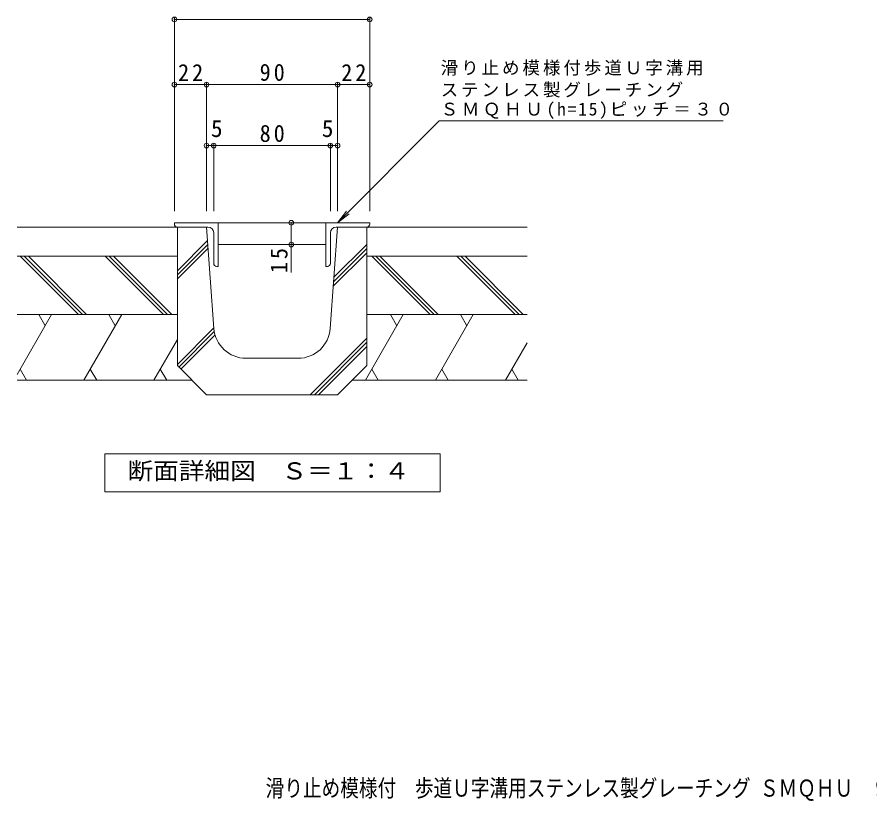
# Model space of a CAD drawing. Units: millimetres on the paper, enlarged 10 times, with parts at other scales. Extents: x -1565 to 1817, y -1366 to 999.
# Drawn here: x -1337 to 126, y -1366 to -22 of the extents above; entities that cross this region are included whole.
import ezdxf
from ezdxf.enums import TextEntityAlignment as Align

# ---------------------------------------------------------------- set-up
doc = ezdxf.new("R2010")
doc.units = ezdxf.units.MM
doc.header["$LTSCALE"] = 10
doc.header["$PDMODE"] = 32
doc.header["$PDSIZE"] = 8
doc.layers.add('A-0', color=6, linetype='Continuous', lineweight=5)
doc.layers.add('F-5', color=2, linetype='Continuous')
doc.styles.add('ＭＳ ゴシック', font='')
doc.styles.get('ＭＳ ゴシック').set_extended_font_data('MS Gothic')

msp = doc.modelspace()

# ---------------------------------------------------------------- linework, layer by layer
at = {"layer": 'A-0', "color": 7, "lineweight": 9}
for p, q in [((-1067.16, -22.63), (-1067.16, -354.31)), ((-1067.16, -25.63), (-732.16, -25.63)), ((-732.16, -22.63), (-732.16, -354.31)), ((-1012.16, -137.46), (-1067.16, -137.46)), ((-1012.16, -134.46), (-1012.16, -354.31)), ((-787.16, -137.46), (-1012.16, -137.46)), ((-787.16, -134.46), (-787.16, -354.31)), ((-732.16, -137.46), (-787.16, -137.46)), ((-787.16, -374.31), (-612.69, -199.84)), ((-612.69, -199.84), (-125.81, -199.84)), ((-999.66, -242.14), (-1012.16, -242.14)), ((-999.66, -239.14), (-999.66, -354.31)), ((-799.66, -242.14), (-999.66, -242.14)), ((-799.66, -239.14), (-799.66, -354.31)), ((-787.16, -242.14), (-799.66, -242.14)), ((-787.16, -374.31), (-771.94, -354.48)), ((-787.16, -374.31), (-767.33, -359.09)), ((-866.72, -374.31), (-866.72, -411.81)), ((-866.72, -411.81), (-866.72, -459.54))]:
    msp.add_line(p, q, dxfattribs=at)
at = {"layer": 'A-0', "color": 3, "lineweight": 9}
for p, q in [((-992.16, -374.31), (-1067.16, -374.31)), ((-1067.16, -376.81), (-1067.16, -374.31)), ((-992.16, -374.31), (-992.16, -449.31)), ((-807.16, -374.31), (-992.16, -374.31)), ((-807.16, -374.31), (-807.16, -449.31)), ((-807.16, -374.31), (-732.16, -374.31)), ((-732.16, -376.81), (-732.16, -374.31)), ((-1062.16, -381.81), (-1009.66, -381.81)), ((-999.66, -444.31), (-999.66, -391.81)), ((-799.66, -444.31), (-799.66, -391.81)), ((-737.16, -381.81), (-789.66, -381.81)), ((-992.16, -411.81), (-807.16, -411.81)), ((-994.66, -449.31), (-992.16, -449.31)), ((-804.66, -449.31), (-807.16, -449.31))]:
    msp.add_line(p, q, dxfattribs=at)
at = {"layer": 'A-0'}
for p, q in [((-1337.16, -381.81), (-1062.16, -381.81)), ((-1062.16, -381.81), (-1062.16, -619.31)), ((-787.16, -381.81), (-799.96, -555.84)), ((-462.16, -381.81), (-787.16, -381.81)), ((-1062.16, -456.56), (-1010.46, -404.87)), ((-1062.16, -463.63), (-1009.98, -411.45)), ((-1062.16, -470.7), (-1009.5, -418.04)), ((-794.05, -475.52), (-737.16, -418.63)), ((-793.49, -467.89), (-737.16, -411.56)), ((-1337.16, -431.81), (-1062.16, -431.81)), ((-1231.88, -531.81), (-1331.88, -431.81)), ((-1224.81, -531.81), (-1324.81, -431.81)), ((-1217.74, -531.81), (-1317.74, -431.81)), ((-1085.94, -531.81), (-1185.94, -431.81)), ((-1078.86, -531.81), (-1178.86, -431.81)), ((-1071.79, -531.81), (-1171.79, -431.81)), ((-794.61, -483.16), (-737.16, -425.7)), ((-462.16, -431.81), (-737.16, -431.81)), ((-628.64, -531.81), (-728.64, -431.81)), ((-621.57, -531.81), (-721.57, -431.81)), ((-614.5, -531.81), (-714.5, -431.81)), ((-482.69, -531.81), (-582.69, -431.81)), ((-475.62, -531.81), (-575.62, -431.81)), ((-468.55, -531.81), (-568.55, -431.81)), ((-1277.87, -531.81), (-1337.16, -634.5)), ((-1337.16, -531.81), (-1062.16, -531.81)), ((-1299.94, -531.81), (-1288.91, -550.92)), ((-1157.68, -531.81), (-1222.64, -644.31)), ((-1179.75, -531.81), (-1168.72, -550.92)), ((-674.63, -531.81), (-739.58, -644.31)), ((-462.16, -531.81), (-737.16, -531.81)), ((-696.7, -531.81), (-685.66, -550.92)), ((-554.44, -531.81), (-619.39, -644.31)), ((-576.51, -531.81), (-565.47, -550.92)), ((-1062.16, -617.3), (-999.44, -554.58)), ((-1059.63, -621.84), (-998.75, -560.95)), ((-1056.1, -625.37), (-997.45, -566.73)), ((-1062.16, -574.53), (-1102.45, -644.31)), ((-834.17, -669.31), (-737.16, -572.3)), ((-827.1, -669.31), (-737.16, -579.37)), ((-462.16, -580.15), (-499.2, -644.31)), ((-820.03, -669.31), (-737.16, -586.44)), ((-944.51, -606.81), (-854.81, -606.81)), ((-1320.76, -644.31), (-1331.79, -625.2)), ((-1200.57, -644.31), (-1211.6, -625.2)), ((-1080.38, -644.31), (-1091.41, -625.2)), ((-1062.16, -619.31), (-1012.16, -669.31)), ((-717.51, -644.31), (-728.54, -625.2)), ((-597.32, -644.31), (-608.36, -625.2)), ((-477.14, -644.31), (-488.17, -625.2)), ((-1037.16, -644.31), (-1337.16, -644.31)), ((-462.16, -644.31), (-762.16, -644.31)), ((-1012.16, -669.31), (-787.16, -669.31))]:
    msp.add_line(p, q, dxfattribs=at)
for points in [[(-1062.16, -381.81), (-1012.16, -381.81), (-999.36, -555.84)], [(-787.16, -381.81), (-737.16, -381.81), (-737.16, -619.31), (-787.16, -669.31)]]:
    msp.add_lwpolyline(points, dxfattribs=at)
at = {"layer": 'A-0', "color": 7, "lineweight": 9}
msp.add_lwpolyline([(-1186.41, -835.85), (-1186.41, -770.85), (-611.41, -770.85), (-611.41, -835.85)], close=True, dxfattribs=at)
at = {"layer": 'A-0', "color": 3, "lineweight": 9}
for centre, radius, start, end in [((-1062.16, -376.81), 5, 180, 270), ((-737.16, -376.81), 5, 270, 0), ((-1009.66, -391.81), 10, 0, 90), ((-789.66, -391.81), 10, 90, 180), ((-994.66, -444.31), 5, 180, 270), ((-804.66, -444.31), 5, 270, 0)]:
    msp.add_arc(centre, radius, start, end, dxfattribs=at)
at = {"layer": 'A-0'}
for centre, start, end in [((-944.51, -551.81), 184.20536, 270), ((-854.81, -551.81), 270, 355.79464)]:
    msp.add_arc(centre, 55, start, end, dxfattribs=at)
at = {"layer": 'A-0', "color": 7}
for p in [(-1067.16, -25.63), (-732.16, -25.63), (-1067.16, -137.46), (-1012.16, -137.46), (-787.16, -137.46), (-732.16, -137.46), (-1012.16, -242.14), (-999.66, -242.14), (-799.66, -242.14), (-787.16, -242.14), (-866.72, -374.31), (-866.72, -411.81)]:
    msp.add_point(p, dxfattribs=at)

# ---------------------------------------------------------------- texts
at = {"layer": 'A-0', "color": 2, "style": 'ＭＳ ゴシック'}
for p in [(-1004.5, -236.14), (-814.29, -236.14)]:
    msp.add_text('5', height=29.33, dxfattribs=at).set_placement(p, align=Align.BOTTOM_LEFT)
at = {"layer": 'A-0', "color": 2, "style": 'ＭＳ ゴシック', "width": 1.1}
msp.add_text('断面詳細図\u3000Ｓ＝１：４', height=29.33, dxfattribs=at).set_placement((-1147.64, -823.35), align=Align.BOTTOM_LEFT)
at = {"layer": 'A-0', "color": 2, "char_height": 29.33, "attachment_point": 7, "style": 'ＭＳ ゴシック'}
for s, insert in [('\\T1.27;\\W0.95;90', (-920.91, -131.46)), ('\\T1.27;\\W0.95;22', (-1060.91, -131.46)), ('\\T1.27;\\W0.95;22', (-780.91, -131.46)), ('\\T1.27;\\W0.95;80', (-920.91, -236.14))]:
    msp.add_mtext(s, dxfattribs=dict(at, insert=insert))
at = {"layer": 'A-0', "color": 7, "char_height": 21.99, "attachment_point": 7, "style": 'ＭＳ ゴシック'}
for s, insert in [('\\T1.17;滑り止め模様付歩道Ｕ字溝用', (-610.29, -122.22)), ('\\T1.17;ステンレス製グレーチング', (-610.29, -159.69)), ('\\T1.21;ＳＭＱＨＵ(h=15)ピッチ＝３０', (-610.29, -196.32))]:
    msp.add_mtext(s, dxfattribs=dict(at, insert=insert))
at = {"layer": 'A-0', "color": 2, "insert": (-872.72, -460.78), "char_height": 29.33, "attachment_point": 7, "rotation": 90, "style": 'ＭＳ ゴシック'}
msp.add_mtext('\\T1.27;\\W0.95;15', dxfattribs=at)
at = {"layer": 'F-5', "style": 'ＭＳ ゴシック', "width": 0.8}
msp.add_text('滑り止め模様付\u3000歩道Ｕ字溝用ステンレス製グレーチング ＳＭＱＨＵ\u3000９１５\u3000Ｐ＝３０', height=29.33, dxfattribs=at).set_placement((-910.69, -1367.38), align=Align.BOTTOM_LEFT)

doc.saveas('drawing.dxf')
